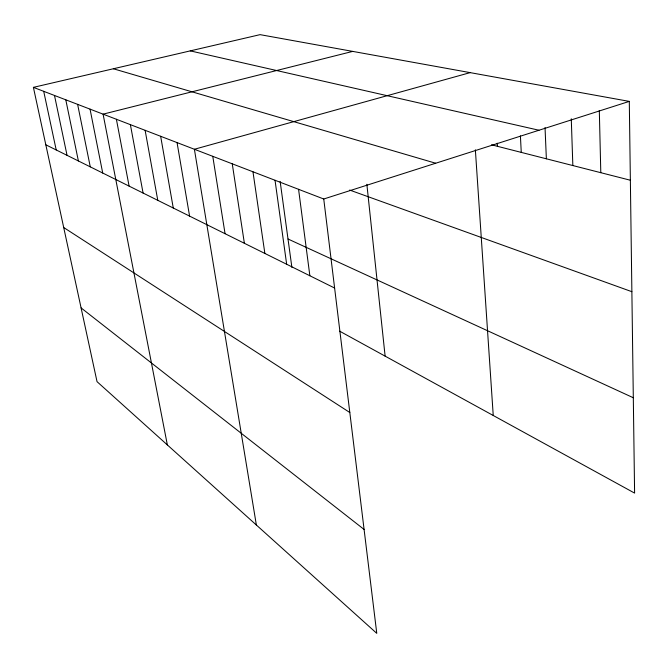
<?xml version="1.0" encoding="UTF-8"?>
<svg xmlns="http://www.w3.org/2000/svg" width="668" height="668" viewBox="0 0 668 668"><rect width="100%" height="100%" fill="white"/><g stroke="black" fill="none" stroke-linecap="round" stroke-linejoin="round"><path stroke-width="1" d="M323.746 198.997L376.777 633.356L97.035 381.653L33.4 87.358L323.746 198.997L629.298 101.394L634.6 493.093L339.645 331.169M470.172 72.628L194.396 149.265L256.37 525.023M352.729 51.394L103.089 114.153L167.359 444.921M33.4 87.358L260.077 34.644L629.298 101.394M190.263 50.877L538.984 130.243M491.498 144.797L630.358 180.235M113.368 68.762L435.686 163.234M349.656 190.054L631.87 291.691M288.008 239.002L633.306 397.744M45.825 144.806L334.618 288.042M63.71 227.521L349.815 412.515M81.095 307.915L364.093 529.448M43.712 91.324L56.204 149.958M54.5 95.474L67.05 155.335M65.79 99.816L78.39 160.963M77.622 104.367L90.272 166.85M90.046 109.134L102.722 173.029M116.391 119.271L129.099 186.105M130.385 124.649L143.077 193.044M145.123 130.31L157.782 200.333M160.654 136.289L173.271 208.015M177.053 142.593L189.595 216.115M212.766 156.32L225.066 233.708M232.255 163.819L244.379 243.286M252.972 171.785L264.87 253.448M275.032 180.26L286.656 264.252M280.142 181.429L291.883 267.384M298.571 189.311L309.86 275.759M366.857 184.276L385.119 356.127M475.365 149.816L493.243 415.488M497.234 143.194L497.418 146.309M520.414 135.88L521.257 152.396M545.03 127.53L546.366 158.8M571.274 118.787L572.843 165.555M599.313 110.437L600.799 172.686"/></g></svg>
